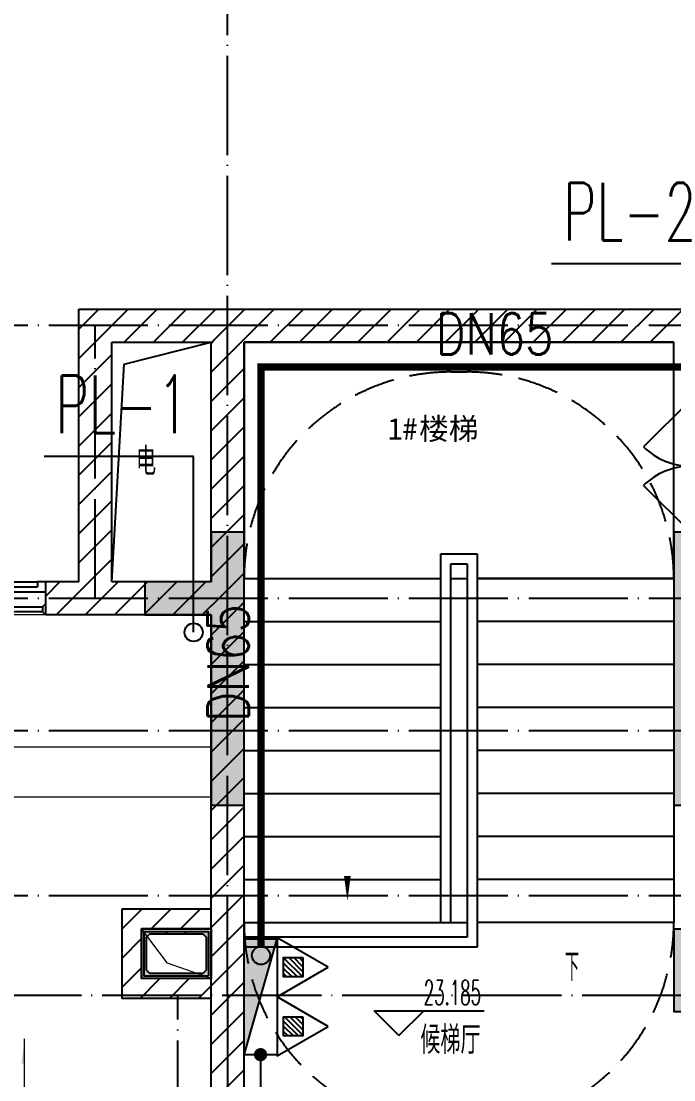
# Model space of a CAD drawing. Extents: x 27938 to 1507990, y 110129 to 923079.
# Drawn here: x 837768 to 841717, y 292198 to 298602 of the extents above; entities that cross this region are included whole.
import ezdxf

# ---------------------------------------------------------------- set-up
doc = ezdxf.new("R2010")
doc.units = 0
doc.header["$LTSCALE"] = 1000
doc.header["$MEASUREMENT"] = 0
doc.linetypes.add('DASH', pattern=[0.35, 0.25, -0.1])
doc.linetypes.add('DOTE', pattern=[2.42, 2, -0.2, 0.02, -0.2])
for name, color, linetype in [('----建筑底图', 8, 'Continuous'), ('3-栏杆1', 135, 'Continuous'), ('COLU', 7, 'Continuous'), ('COLUMN', 9, 'Continuous'), ('DIM_ELEV', 3, 'Continuous'), ('DIM_SYMB', 3, 'Continuous'), ('DIM_不分区消火栓', 1, 'Continuous'), ('DIM_餐饮排水', 31, 'Continuous'), ('DOTE', 1, 'Continuous'), ('EQUIP_消火栓', 7, 'Continuous'), ('EQUIP_消防', 7, 'Continuous'), ('LVTRY', 6, 'Continuous'), ('PIPE-不分区消火栓', 1, 'TG_X'), ('PUB_HATCH', 8, 'Continuous'), ('PUB_TEXT', 4, 'Continuous'), ('S-砼墙填充', 251, 'Continuous'), ('STAIR', 2, 'Continuous'), ('TEXT_不分区消火栓', 7, 'Continuous'), ('VPIPE-不分区消火栓', 1, 'Continuous'), ('VPIPE-餐饮排水', 41, 'P'), ('WALL', 9, 'Continuous'), ('WINDOW', 4, 'Continuous'), ('WINDOW_TEXT', 7, 'Continuous'), ('看线', 251, 'Continuous'), ('铝合金', 144, 'Continuous')]:
    doc.layers.add(name, color=color, linetype=linetype)
for name, color, linetype, lineweight in [('平面-排水沟', 86, 'Continuous', 15), ('平面-看线', 45, 'Continuous', 15), ('立面-洞口示意', 152, 'Continuous', 13)]:
    doc.layers.add(name, color=color, linetype=linetype, lineweight=lineweight)
doc.styles.add('_TCH_DIM', font='SIMPLEX.shx', dxfattribs={"width": 0.7, "bigfont": 'GBCBIG.shx'})
doc.styles.add('_TCH_WINDOW', font='SIMPLEX.shx', dxfattribs={"width": 0.7, "height": 3.5, "bigfont": 'GBCBIG.shx'})
doc.styles.add('_TWT_PIPEDN', font='SIMPLEX', dxfattribs={"width": 0.8, "height": 3.5, "bigfont": 'HZTXT'})
doc.styles.add('_TWT_SERIAL', font='SIMPLEX', dxfattribs={"width": 0.8, "height": 3.5, "bigfont": 'HZTXT'})
doc.styles.get("Standard").update_dxf_attribs({"font": 'gbenor.shx', "bigfont": 'gbcbig.shx'})
doc.styles.add('TG_LINETYPE', font='SIMPLEX', dxfattribs={"width": 0.8, "height": 3, "bigfont": 'HZTXT'})
doc.styles.add('黑体', font='simhei.ttf')
doc.linetypes.add('P', pattern='A,3,-0.2,["P",Standard,S=0.25,R=0,X=-0.1,Y=-0.115],-0.2', length=3.4)
doc.linetypes.add('TG_X', pattern='A,2,-0.229,["X",TG_LINETYPE,S=0.1,R=0,X=-0.229,Y=-0.15],0', length=2.229)
pattern_1 = [(45, (0, 89.76), (-88.3884, 88.3884), [])]

# ---------------------------------------------------------------- blocks, each defined once
blk = doc.blocks.new('$TwtSys$00000434')
for p, q in [((-0.5, 0.5), (-0.5, -0.5)), ((-0.5, -0.5), (0.5, 0.5)), ((0.5, 0.5), (-0.5, 0.5)), ((0.5, -0.5), (0.5, 0.5)), ((-0.5, -0.5), (0.5, -0.5))]:
    blk.add_line(p, q)
blk.add_solid([(0.5, -0.5), (0.5, 0.5), (-0.5, -0.5)])
blk = doc.blocks.new('$TwtSys$00000546')
h = blk.add_hatch()
h.set_pattern_fill('ANSI31', color=1, scale=200, style=0)
h.set_pattern_definition([(45, (-38543.802, -6670.83), (-17.67767, 17.67767), [])])
h.paths.add_polyline_path([(-64.9, 173.7), (64.9, 173.7), (64.9, 43.9), (-64.9, 43.9)])
at = {"color": 1}
for points in [[(0, 343.6), (-198.4, 0), (198.4, 0)], [(-64.9, 173.7), (64.9, 173.7), (64.9, 43.9), (-64.9, 43.9)]]:
    blk.add_lwpolyline(points, close=True, dxfattribs=at)
blk = doc.blocks.new('GDGDGRD')
at = {"layer": 'PUB_HATCH'}
for points in [[(431616.6, 297415.4), (431616.6, 296265.4), (431816.6, 296265.4), (431816.6, 297915.4), (431616.6, 297915.4), (431616.6, 297615.4), (431216.6, 297615.4), (431216.6, 297415.4)], [(434616.6, 297415.4), (435016.6, 297415.4), (435016.6, 297615.4), (434616.6, 297615.4), (434616.6, 297915.4), (434416.6, 297915.4), (434416.6, 296265.4), (434616.6, 296265.4)]]:
    blk.add_hatch(color=256, dxfattribs=at).paths.add_polyline_path(points)
at = {"layer": 'S-砼墙填充'}
h = blk.add_hatch(color=256, dxfattribs=at)
h.dxf.hatch_style = 1
h.paths.add_polyline_path([(434916.6, 295015.6), (434916.6, 295215.6), (434616.6, 295215.6), (434616.6, 295515.6), (434416.6, 295515.6), (434416.6, 295015.6)])
at = {"layer": 'COLU', "color": 6}
blk.add_lwpolyline([(434916.6, 295015.6), (434916.6, 295215.6), (434616.6, 295215.6), (434616.6, 295515.6), (434416.6, 295515.6), (434416.6, 295015.6)], close=True, dxfattribs=at)
at = {"layer": 'COLUMN', "color": 6}
for p, q in [((431816.6, 297915.4), (431616.6, 297915.4)), ((431616.6, 297915.4), (431616.6, 297615.4)), ((431816.6, 296265.4), (431816.6, 297915.4)), ((434616.6, 297915.4), (434416.6, 297915.4)), ((434416.6, 297915.4), (434416.6, 296265.4)), ((431616.6, 297615.4), (431216.6, 297615.4)), ((431216.6, 297615.4), (431216.6, 297415.4)), ((431216.6, 297415.4), (431616.6, 297415.4)), ((431616.6, 297415.4), (431616.6, 296265.4)), ((431616.6, 296265.4), (431816.6, 296265.4)), ((434416.6, 296265.4), (434616.6, 296265.4))]:
    blk.add_line(p, q, dxfattribs=at)
blk = doc.blocks.new('A$C1BAD4CCC')
at = {"layer": 'PUB_HATCH'}
blk.add_hatch(color=256, dxfattribs=at).paths.add_polyline_path([(15, -15), (15, -285), (155, -285), (155, -270), (50, -270), (30, -250), (30, -50), (50, -30), (370, -30), (390, -50), (390, -250), (370, -270), (265, -270), (265, -285), (405, -285), (405, -15)])
at = {"layer": 'LVTRY', "color": 1}
for p, q in [((155, -270), (155, -285)), ((265, -270), (265, -285))]:
    blk.add_line(p, q, dxfattribs=at)
for points in [[(420, 0), (0, 0), (0, -300), (420, -300)], [(405, -15), (15, -15), (15, -285), (405, -285)], [(50, -270), (370, -270), (390, -250), (390, -50), (370, -30), (50, -30), (30, -50), (30, -250), (50, -270)]]:
    blk.add_lwpolyline(points, close=True, dxfattribs=at)
at = {"layer": '立面-洞口示意'}
blk.add_lwpolyline([(420, 0), (156.4, -93.9), (0, -300)], dxfattribs=at)
blk = doc.blocks.new('$DorLib2D$00000116')
at = {"color": 0}
for p, q in [((-0.5, 0), (-0.1464, 0.3536)), ((0.5, 0), (0.1464, 0.3536))]:
    blk.add_line(p, q, dxfattribs=at)
for centre, start, end in [((-0.5, 0), 0, 45), ((0.5, 0), 135, 180)]:
    blk.add_arc(centre, 0.5, start, end, dxfattribs=at)
blk = doc.blocks.new('A$C1B43746D')
at = {"layer": 'PUB_HATCH'}
h = blk.add_hatch(dxfattribs=at)
h.set_pattern_fill('普通砖', color=256, scale=50, style=0)
h.set_pattern_definition(pattern_1)
h.paths.add_polyline_path([(24502.5, -16549.8), (24702.5, -16749.8), (25302.5, -16749.8), (25402.5, -16683.1), (25402.5, -16549.8)])
h = blk.add_hatch(dxfattribs=at)
h.set_pattern_fill('普通砖', color=256, scale=50, style=0)
h.set_pattern_definition(pattern_1)
h.paths.add_polyline_path([(24602.5, -18266.5), (24702.5, -18199.8), (24702.5, -16749.8), (24502.5, -16549.8), (24502.5, -18199.8)])
h = blk.add_hatch(dxfattribs=at)
h.set_pattern_fill('普通砖', color=256, scale=50, style=0)
h.set_pattern_definition(pattern_1)
h.paths.add_polyline_path([(25402.5, -16683.1), (25502.5, -16749.8), (28102.5, -16749.8), (28202.5, -16683.1), (28202.5, -16549.8), (25402.5, -16549.8)])
h = blk.add_hatch(dxfattribs=at)
h.set_pattern_fill('普通砖', color=256, scale=50, style=0)
h.set_pattern_definition(pattern_1)
h.paths.add_polyline_path([(25369.1, -18299.8), (25502.5, -18299.8), (25502.5, -16749.8), (25402.5, -16683.1), (25302.5, -16749.8), (25302.5, -18199.8)])
h = blk.add_hatch(dxfattribs=at)
h.set_pattern_fill('普通砖', color=256, scale=50, style=0)
h.set_pattern_definition(pattern_1)
h.paths.add_polyline_path([(24602.5, -18266.5), (24502.5, -18199.8), (24302.5, -18199.8), (24302.5, -18399.8), (24602.5, -18399.8)])
h = blk.add_hatch(dxfattribs=at)
h.set_pattern_fill('普通砖', color=256, scale=50, style=0)
h.set_pattern_definition(pattern_1)
h.paths.add_polyline_path([(25369.1, -18299.8), (25302.5, -18199.8), (24702.5, -18199.8), (24602.5, -18266.5), (24602.5, -18399.8), (25302.5, -18399.8)])
h = blk.add_hatch(dxfattribs=at)
h.set_pattern_fill('普通砖', color=256, scale=50, style=0)
h.set_pattern_definition(pattern_1)
h.paths.add_polyline_path([(25302.5, -22399.8), (25502.5, -22199.8), (25502.5, -18299.8), (25369.1, -18299.8), (25302.5, -18399.8)])
h = blk.add_hatch(dxfattribs=at)
h.set_pattern_fill('普通砖', color=256, scale=50, style=0)
h.set_pattern_definition(pattern_1)
h.paths.add_polyline_path([(24882.5, -20299.3), (24762.5, -20179.3), (24762.5, -20719.3), (24882.5, -20599.3)])
h = blk.add_hatch(dxfattribs=at)
h.set_pattern_fill('普通砖', color=256, scale=50, style=0)
h.set_pattern_definition(pattern_1)
h.paths.add_polyline_path([(25302.5, -20179.3), (24762.5, -20179.3), (24882.5, -20299.3), (25302.5, -20299.3)])
h = blk.add_hatch(dxfattribs=at)
h.set_pattern_fill('普通砖', color=256, scale=50, style=0)
h.set_pattern_definition(pattern_1)
h.paths.add_polyline_path([(25302.5, -20599.3), (24882.5, -20599.3), (24762.5, -20719.3), (25302.5, -20719.3)])
at = {"layer": '平面-排水沟'}
blk.add_hatch(color=8, dxfattribs=at).paths.add_polyline_path([(24174.4, -20964.1), (24174.4, -21114.1), (24154.4, -21114.1)])
at = {"layer": '3-栏杆1', "color": 8}
for p, q in [((23122.7, -18350.7), (24282.2, -18350.7)), ((24282.2, -18350.7), (24302.5, -18332.9)), ((24302.5, -18332.9), (24282.2, -18350.7)), ((24282.2, -18350.7), (24282.2, -18380)), ((24282.2, -18380), (23122.7, -18380)), ((24302.5, -18399.8), (24282.2, -18380))]:
    blk.add_line(p, q, dxfattribs=at)
at = {"layer": 'DIM_ELEV', "color": 8}
for p, q in [((26439.6, -20943.7), (26289.6, -20793.7)), ((26289.6, -20793.7), (26954.5, -20793.7)), ((26439.6, -20943.7), (26589.6, -20793.7))]:
    blk.add_line(p, q, dxfattribs=at)
at = {"layer": 'DIM_SYMB', "color": 8}
blk.add_lwpolyline([(27477.5, -20389.8, 0, 0, 0), (27477.5, -17464.8, 0, 0, 0), (26127.5, -17464.8, 0, 0, 0), (26127.5, -20129.8, 0, 40, 0), (26127.5, -19979.8, 0, 0, 0)], format="xyseb", dxfattribs=at)
at = {"layer": 'DOTE', "color": 169, "linetype": 'DOTE', "ltscale": 0.3}
for p, q in [((25402.5, -20699.5), (25402.5, -14649.8)), ((66302.5, -16649.8), (12302.5, -16649.8)), ((24602.5, -18299.8), (24602.5, -16649.8)), ((66302.5, -18299.8), (12302.5, -18299.8)), ((66302.5, -19099.8), (12302.5, -19099.8)), ((66302.5, -20099.8), (12302.5, -20099.8)), ((12302.5, -20699.5), (66302.5, -20699.5)), ((25102.5, -22299.8), (25102.5, -20699.8))]:
    blk.add_line(p, q, dxfattribs=at)
at = {"layer": 'DOTE', "color": 169, "ltscale": 0.2}
blk.add_line((25402.5, -20699.5), (25402.5, -22299.8), dxfattribs=at)
at = {"layer": 'STAIR', "color": 8}
for p, q in [((28102.5, -16749.8), (25502.5, -16749.8)), ((25502.5, -16749.8), (25502.5, -18179.8)), ((28102.5, -18179.8), (28102.5, -16749.8)), ((26692.5, -20259.8), (26692.5, -18029.8)), ((26692.5, -18029.8), (26912.5, -18029.8)), ((26912.5, -18029.8), (26912.5, -20409.8)), ((26752.5, -20259.8), (26752.5, -18089.8)), ((26752.5, -18089.8), (26852.5, -18089.8)), ((26852.5, -18089.8), (26852.5, -20349.8)), ((25502.5, -20259.8), (25502.5, -18179.8)), ((25502.5, -18179.8), (26692.5, -18179.8)), ((25502.5, -18179.8), (26692.5, -18179.8)), ((26752.5, -20259.8), (26752.5, -18179.8)), ((26752.5, -18179.8), (26852.5, -18179.8)), ((26852.5, -18179.8), (26852.5, -20259.8)), ((28102.5, -18179.8), (26912.5, -18179.8)), ((26912.5, -18179.8), (28102.5, -18179.8)), ((28102.5, -18179.8), (28102.5, -20259.8)), ((25502.5, -18439.8), (26692.5, -18439.8)), ((28102.5, -18439.8), (26912.5, -18439.8)), ((25502.5, -18699.8), (26692.5, -18699.8)), ((28102.5, -18699.8), (26912.5, -18699.8)), ((25502.5, -18959.8), (26692.5, -18959.8)), ((28102.5, -18959.8), (26912.5, -18959.8)), ((25502.5, -19219.8), (26692.5, -19219.8)), ((28102.5, -19219.8), (26912.5, -19219.8)), ((25502.5, -19479.8), (26692.5, -19479.8)), ((28102.5, -19479.8), (26912.5, -19479.8)), ((25502.5, -19739.8), (26692.5, -19739.8)), ((28102.5, -19739.8), (26912.5, -19739.8)), ((25502.5, -19999.8), (26692.5, -19999.8)), ((28102.5, -19999.8), (26912.5, -19999.8)), ((25502.5, -20259.8), (26692.5, -20259.8)), ((26692.5, -20259.8), (26752.5, -20259.8)), ((26692.5, -20259.8), (26752.5, -20259.8)), ((26752.5, -20259.8), (26852.5, -20259.8)), ((28102.5, -20259.8), (26912.5, -20259.8)), ((26852.5, -20349.8), (25502.5, -20349.8)), ((25502.5, -20409.8), (25502.5, -20349.8)), ((26912.5, -20409.8), (25502.5, -20409.8))]:
    blk.add_line(p, q, dxfattribs=at)
at = {"layer": 'STAIR', "color": 8, "linetype": 'DASH'}
for points in [[(25502.5, -18179.8, -0.414214), (26752.5, -16929.8), (26852.5, -16929.8, -0.414214), (28102.5, -18179.8)], [(25502.5, -20259.8, 0.414214), (26752.5, -21509.8), (26852.5, -21509.8, 0.414214), (28102.5, -20259.8)]]:
    blk.add_lwpolyline(points, format="xyb", dxfattribs=at)
at = {"layer": 'WALL', "color": 8}
for p, q in [((24502.5, -16549.8), (25402.5, -16549.8)), ((24502.5, -18199.8), (24502.5, -16549.8)), ((25402.5, -16549.8), (28202.5, -16549.8)), ((24702.5, -16749.8), (25302.5, -16749.8)), ((24702.5, -18199.8), (24702.5, -16749.8)), ((25302.5, -18199.8), (25302.5, -16749.8)), ((25502.5, -16749.8), (28102.5, -16749.8)), ((25502.5, -18299.8), (25502.5, -16749.8)), ((24502.5, -18199.8), (24302.5, -18199.8)), ((24302.5, -18399.8), (24302.5, -18199.8)), ((25302.5, -18199.8), (24702.5, -18199.8)), ((25502.5, -22199.8), (25502.5, -18299.8)), ((24602.5, -18399.8), (24302.5, -18399.8)), ((25302.5, -18399.8), (24602.5, -18399.8)), ((25302.5, -22399.8), (25302.5, -18399.8)), ((24762.5, -20179.3), (24762.5, -20719.3)), ((25302.5, -20179.3), (24762.5, -20179.3)), ((25302.5, -20299.3), (25302.5, -20179.3)), ((24882.5, -20299.3), (24882.5, -20599.3)), ((25302.5, -20299.3), (24882.5, -20299.3)), ((25302.5, -20599.3), (24882.5, -20599.3)), ((25302.5, -20719.3), (25302.5, -20599.3)), ((25302.5, -20719.3), (24762.5, -20719.3))]:
    blk.add_line(p, q, dxfattribs=at)
at = {"layer": '平面-排水沟', "color": 8}
blk.add_line((25302.4, -19199.8), (22602.5, -19199.8), dxfattribs=at)
for points in [[(14402.5, -20499.8), (16502.5, -20499.8), (16502.5, -19499.8), (25302.5, -19499.8)], [(24174.4, -21684.1), (24174.4, -20964.1)]]:
    blk.add_lwpolyline(points, dxfattribs=at)
at = {"layer": '平面-看线', "color": 8}
blk.add_line((24302.5, -18399.8), (23102.5, -18399.8), dxfattribs=at)
at = {"layer": '看线', "color": 8, "ltscale": 0.5}
blk.add_lwpolyline([(24702.5, -18199.8), (24777.4, -16882.7), (25302.5, -16749.8)], dxfattribs=at)
at = {"layer": '铝合金', "color": 8}
for points in [[(23152.5, -18199.8), (24252.5, -18199.8)], [(23152.5, -18229.8), (24252.5, -18229.8)], [(24272.5, -18259.8), (24302.5, -18259.8), (24302.5, -18199.8), (24252.5, -18199.8), (24252.5, -18229.8)], [(24302.5, -18229.8), (24302.5, -18199.8), (24252.5, -18199.8), (24252.5, -18209.8), (24252.5, -18209.8), (24252.5, -18229.8)], [(23132.5, -18259.8), (24272.5, -18259.8)]]:
    blk.add_lwpolyline(points, dxfattribs=at)
at = {"color": 8}
blk.add_blockref('GDGDGRD', (-406314.1, -315815.2), dxfattribs=at)
at = {"color": 8, "xscale": -1, "rotation": 180}
blk.add_blockref('A$C1BAD4CCC', (24882.5, -20599.3), dxfattribs=at)
at = {"layer": 'EQUIP_消火栓', "color": 8, "xscale": -700, "yscale": 200, "zscale": 700, "rotation": 270}
blk.add_blockref('$TwtSys$00000434', (25602.5, -20709.8), dxfattribs=at)
at = {"layer": 'EQUIP_消防', "color": 8, "xscale": 0.9, "yscale": 0.9, "zscale": 0.9, "rotation": 270}
for p in [(25702.5, -20531.3), (25702.5, -20888.4)]:
    blk.add_blockref('$TwtSys$00000546', p, dxfattribs=at)
at = {"layer": 'WINDOW'}
ref = blk.add_blockref('$DorLib2D$00000116', (28202.5, -17499.6), dxfattribs=dict(at, xscale=-800, yscale=-800, zscale=-800, rotation=270.0000100699408))
ref.add_attrib('A', 'BFM0818', (28442.1, -17506.2), dxfattribs={"layer": 'WINDOW_TEXT', "ltscale": 0.5, "height": 4.25, "rotation": 90.00001, "style": '_TCH_WINDOW', "width": 0.494118})
at = {"layer": 'DIM_ELEV', "color": 7, "style": '_TCH_DIM', "width": 0.494118}
blk.add_text('23.185', height=148.75, dxfattribs=at).set_placement((26589.5, -20758.7))
at = {"layer": 'DIM_SYMB', "color": 7, "style": '_TCH_DIM', "width": 0.7}
blk.add_text('下', height=168.8, dxfattribs=at).set_placement((27444.2, -20614.9))
at = {"layer": 'PUB_TEXT', "color": 8, "style": '黑体'}
for s, p in [('1#', (26372.5, -17339.7)), ('楼梯', (26561.5, -17339.7))]:
    blk.add_text(s, height=131.43, dxfattribs=at).set_placement(p)
at = {"layer": 'PUB_TEXT', "color": 8}
for s, height, p in [('电', 168.8, (24848.7, -17555)), ('候梯厅', 168.79, (26568.7, -21055.4))]:
    blk.add_text(s, height=height, dxfattribs=at).set_placement(p)

msp = doc.modelspace()

# ---------------------------------------------------------------- block references
at = {"layer": '----建筑底图', "ltscale": 0.5}
msp.add_blockref('A$C1B43746D', (813614.1, 313410.2), dxfattribs=at)

# ---------------------------------------------------------------- next in the draw order: hatches: boundary and pattern name
at = {"layer": 'PIPE-不分区消火栓'}
for points in [[(839219.5, 296510.4), (839197, 296510.4), (839197, 296532.9)], [(839219.5, 296510.4), (839219.5, 296532.9), (839197, 296532.9)]]:
    msp.add_hatch(color=256, dxfattribs=at).paths.add_polyline_path(points)

# ---------------------------------------------------------------- next in the draw order: linework, layer by layer
at = {"layer": 'DIM_不分区消火栓'}
msp.add_line((839216.6, 292350.4), (839216.6, 291654.8), dxfattribs=at)
at = {"layer": 'DIM_不分区消火栓', "const_width": 40}
msp.add_lwpolyline([(839216.6, 292370.4, 1), (839216.6, 292330.4, 1)], format="xyb", close=True, dxfattribs=at)
at = {"layer": 'DIM_餐饮排水'}
for p, q in [((842021.8, 297134.7), (840976.4, 297134.7)), ((838811.4, 295969.6), (837906.6, 295969.6)), ((838811.4, 294905.4), (838811.4, 295969.6))]:
    msp.add_line(p, q, dxfattribs=at)
at = {"layer": 'PIPE-不分区消火栓', "ltscale": 0.5, "const_width": 45}
for points in [[(839219.5, 293005.7), (839219.5, 296510.4)], [(839219.5, 296510.4), (842011.6, 296510.4)]]:
    msp.add_lwpolyline(points, dxfattribs=at)
at = {"layer": 'VPIPE-不分区消火栓'}
msp.add_circle((839219.5, 292950.7), 55, dxfattribs=at)
at = {"layer": 'VPIPE-餐饮排水'}
msp.add_circle((838811.4, 294905.4), 55, dxfattribs=at)

# ---------------------------------------------------------------- next in the draw order: texts
at = {"layer": 'DIM_餐饮排水', "color": 7, "style": '_TWT_SERIAL', "width": 0.64}
for s, p in [('PL-2', (841046.4, 297274.7)), ('PL-1', (837976.6, 296109.6))]:
    msp.add_text(s, height=350, dxfattribs=at).set_placement(p)
at = {"layer": 'TEXT_不分区消火栓', "style": '_TWT_PIPEDN', "width": 0.8}
msp.add_text('DN65', height=250, dxfattribs=at).set_placement((840276.4, 296585.4))
msp.add_text('DN65', height=250, rotation=90, dxfattribs=at).set_placement((839144.5, 294363.9))

doc.saveas('drawing.dxf')
